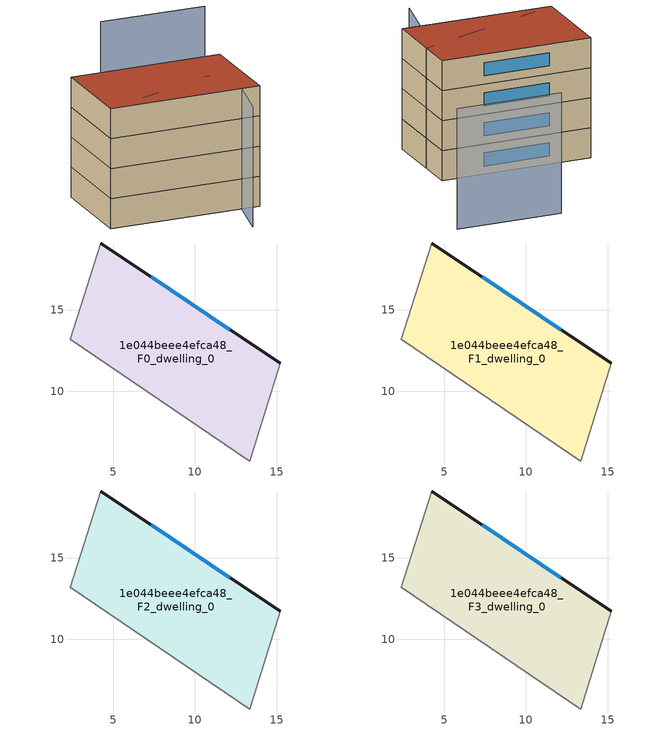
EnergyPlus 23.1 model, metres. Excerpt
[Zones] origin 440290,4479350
1e044beee4efca48_F0_dwelling_0
 floor ground (EU_floor_Construction): 15.22,11.71 13.37,5.75 2.38,13.18 4.25,19.08 z0
 wall outside (EU_wall_Construction): 15.22,11.71 4.25,19.08 z0:3
 wall adiabatic (EU_wall_Construction): 4.25,19.08 2.38,13.18 13.37,5.75 15.22,11.71 z0:3
 window (EU_Window_Construction): 12.14,13.78 7.33,17.01 z0.84:2.16
1e044beee4efca48_F1_dwelling_0
 floor to 1e044beee4efca48_F0_dwelling_0 (EU_floor_Construction): 15.22,11.71 13.37,5.75 2.38,13.18 4.25,19.08 z3
 wall outside (EU_wall_Construction): 15.22,11.71 4.25,19.08 z3:6
 wall adiabatic (EU_wall_Construction): 4.25,19.08 2.38,13.18 13.37,5.75 15.22,11.71 z3:6
 window (EU_Window_Construction): 12.14,13.78 7.33,17.01 z3.84:5.16
1e044beee4efca48_F2_dwelling_0
 floor to 1e044beee4efca48_F1_dwelling_0 (EU_floor_Construction): 15.22,11.71 13.37,5.75 2.38,13.18 4.25,19.08 z6
 wall outside (EU_wall_Construction): 15.22,11.71 4.25,19.08 z6:9
 wall adiabatic (EU_wall_Construction): 4.25,19.08 2.38,13.18 13.37,5.75 15.22,11.71 z6:9
 window (EU_Window_Construction): 12.14,13.78 7.33,17.01 z6.84:8.16
1e044beee4efca48_F3_dwelling_0
 floor to 1e044beee4efca48_F2_dwelling_0 (EU_floor_Construction): 15.22,11.71 13.37,5.75 2.38,13.18 4.25,19.08 z9
 wall outside (EU_wall_Construction): 15.22,11.71 4.25,19.08 z9:12
 wall adiabatic (EU_wall_Construction): 4.25,19.08 2.38,13.18 13.37,5.75 15.22,11.71 z9:12
 window (EU_Window_Construction): 12.14,13.78 7.33,17.01 z9.84:11.16
 roof outside (EU_roof_Construction): 13.37,5.75 15.22,11.71 4.25,19.08 2.38,13.18 z12
shading: 2.38,13.18 14.5,9.36 / 10.35,4.06 15.22,11.71 / 20.5,17.73 12.83,22.91 z0:12
[Building]
EU S2 Campaign: North Axis=0; Terrain=City; Solar Distribution=FullExterior
[Site:Location]
Madrid: Latitude=40.5; Longitude=-3.5; Time Zone=1; Elevation=609
[SizingPeriod:WeatherFileDays]
AnnualSizingPeriod: Begin Month=1; Begin Day of Month=1; End Month=12; End Day of Month=31; Day of Week for Start Day=Monday; Use Weather File Daylight Saving Period=No; Use Weather File Rain and Snow Indicators=No
[MATERIAL]
EU_InternalMass_Material: Roughness=MediumRough; Thickness=0.1; Conductivity=1; Density=1800; Specific Heat=900; Thermal Absorptance=0.9; Solar Absorptance=0.7; Visible Absorptance=0.7
[MATERIAL:NOMASS] Roughness=MediumRough; Thermal Absorptance=0.9; Solar Absorptance=0.7; Visible Absorptance=0.7
Name | Thermal Resistance
EU_wall_NoMass; EU_roof_NoMass | 2.16768
EU_floor_NoMass | 1.14339
[WINDOWMATERIAL:SIMPLEGLAZINGSYSTEM]
EU_Window_SimpleGlazing: UFactor=3.23888; Solar Heat Gain Coefficient=0.85; Visible Transmittance=0.85
[CONSTRUCTION]
EU_wall_Construction: EU_wall_NoMass
EU_roof_Construction: EU_roof_NoMass
EU_floor_Construction: EU_floor_NoMass
EU_Window_Construction: EU_Window_SimpleGlazing
EU_InternalMass_Construction: EU_InternalMass_Material
[ZONE] Type=1; Multiplier=1; Ceiling Height=autocalculate; Volume=236.869; Floor Area=autocalculate; Part of Total Floor Area=Yes
1e044beee4efca48_F0_dwelling_0; 1e044beee4efca48_F1_dwelling_0; 1e044beee4efca48_F2_dwelling_0; 1e044beee4efca48_F3_dwelling_0
[INTERNALMASS] Construction=EU_InternalMass_Construction; Surface Area=78.9564
Name | Zone or ZoneList
1e044beee4efca48_F0_dwelling_0_EU_InternalMass | 1e044beee4efca48_F0_dwelling_0
1e044beee4efca48_F1_dwelling_0_EU_InternalMass | 1e044beee4efca48_F1_dwelling_0
1e044beee4efca48_F2_dwelling_0_EU_InternalMass | 1e044beee4efca48_F2_dwelling_0
1e044beee4efca48_F3_dwelling_0_EU_InternalMass | 1e044beee4efca48_F3_dwelling_0
[OTHEREQUIPMENT] Fuel Type=Electricity; Design Level Calculation Method=Watts/Area; Power per Zone Floor Area=1; Fraction Latent=0; Fraction Radiant=0; Fraction Lost=0; Carbon Dioxide Generation Rate=0; EndUse Subcategory=EU_Step8_InternalGains
Name | Zone or ZoneList or Space or SpaceList | Schedule
EU_Step8_InternalGain_1e044beee4efca48_F0_dwelling_0_f000 | 1e044beee4efca48_F0_dwelling_0 | EU_Step8_GainSchedule_1e044beee4efca48_F0_dwelling_0_f000
EU_Step8_InternalGain_1e044beee4efca48_F1_dwelling_0_f000 | 1e044beee4efca48_F1_dwelling_0 | EU_Step8_GainSchedule_1e044beee4efca48_F1_dwelling_0_f000
EU_Step8_InternalGain_1e044beee4efca48_F2_dwelling_0_f000 | 1e044beee4efca48_F2_dwelling_0 | EU_Step8_GainSchedule_1e044beee4efca48_F2_dwelling_0_f000
EU_Step8_InternalGain_1e044beee4efca48_F3_dwelling_0_f000 | 1e044beee4efca48_F3_dwelling_0 | EU_Step8_GainSchedule_1e044beee4efca48_F3_dwelling_0_f000
[ZONEVENTILATION:DESIGNFLOWRATE] Schedule=EU_AlwaysOn; Design Flow Rate Calculation Method=AirChanges/Hour; Air Changes per Hour=0.480546; Ventilation Type=Natural; Fan Pressure Rise=0; Fan Total Efficiency=1; Constant Term Coefficient=1; Temperature Term Coefficient=0; Velocity Term Coefficient=0; Velocity Squared Term Coefficient=0; Minimum Indoor Temperature=-100; Maximum Indoor Temperature=100; Delta Temperature=-100; Minimum Outdoor Temperature=-100; Maximum Outdoor Temperature=100; Maximum Wind Speed=40
Name | Zone or ZoneList or Space or SpaceList
EU_ConstantAir_1e044beee4efca48_F0_dwelling_0 | 1e044beee4efca48_F0_dwelling_0
EU_ConstantAir_1e044beee4efca48_F1_dwelling_0 | 1e044beee4efca48_F1_dwelling_0
EU_ConstantAir_1e044beee4efca48_F2_dwelling_0 | 1e044beee4efca48_F2_dwelling_0
EU_ConstantAir_1e044beee4efca48_F3_dwelling_0 | 1e044beee4efca48_F3_dwelling_0
[HVACTEMPLATE:THERMOSTAT] Constant Heating Setpoint=20; Constant Cooling Setpoint=50
EU_HeatOnly_1e044beee4efca48_F0_dwelling_0; EU_HeatOnly_1e044beee4efca48_F1_dwelling_0; EU_HeatOnly_1e044beee4efca48_F2_dwelling_0; EU_HeatOnly_1e044beee4efca48_F3_dwelling_0
[HVACTEMPLATE:ZONE:IDEALLOADSAIRSYSTEM] System Availability Schedule=EU_AlwaysOn; Maximum Heating Supply Air Temperature=50; Minimum Cooling Supply Air Temperature=13; Maximum Heating Supply Air Humidity Ratio=0.0156; Minimum Cooling Supply Air Humidity Ratio=0.0077; Heating Limit=NoLimit; Cooling Limit=NoLimit; Heating Availability Schedule=EU_AlwaysOn; Cooling Availability Schedule=EU_CoolingOff; Dehumidification Control Type=ConstantSensibleHeatRatio; Cooling Sensible Heat Ratio=0.7; Dehumidification Setpoint=60; Humidification Control Type=None; Humidification Setpoint=30; Outdoor Air Method=None; Outdoor Air Flow Rate per Person=0.00944; Outdoor Air Flow Rate per Zone Floor Area=0; Outdoor Air Flow Rate per Zone=0; Demand Controlled Ventilation Type=None; Outdoor Air Economizer Type=NoEconomizer; Heat Recovery Type=None; Sensible Heat Recovery Effectiveness=0.7; Latent Heat Recovery Effectiveness=0.65
Name | Template Thermostat
1e044beee4efca48_F0_dwelling_0 | EU_HeatOnly_1e044beee4efca48_F0_dwelling_0
1e044beee4efca48_F1_dwelling_0 | EU_HeatOnly_1e044beee4efca48_F1_dwelling_0
1e044beee4efca48_F2_dwelling_0 | EU_HeatOnly_1e044beee4efca48_F2_dwelling_0
1e044beee4efca48_F3_dwelling_0 | EU_HeatOnly_1e044beee4efca48_F3_dwelling_0
[SIZING:ZONE] Zone Cooling Design Supply Air Temperature Input Method=SupplyAirTemperature; Zone Cooling Design Supply Air Temperature=13; Zone Heating Design Supply Air Temperature Input Method=SupplyAirTemperature; Zone Heating Design Supply Air Temperature=50; Zone Cooling Design Supply Air Humidity Ratio=0.008; Zone Heating Design Supply Air Humidity Ratio=0.008; Cooling Design Air Flow Method=DesignDay; Cooling Design Air Flow Rate=0; Cooling Minimum Air Flow per Zone Floor Area=0.000762; Cooling Minimum Air Flow=0; Cooling Minimum Air Flow Fraction=0.2; Heating Design Air Flow Method=DesignDay; Heating Design Air Flow Rate=0; Heating Maximum Air Flow per Zone Floor Area=0.002032; Heating Maximum Air Flow=0.141576; Heating Maximum Air Flow Fraction=0.3; Account for Dedicated Outdoor Air System=No; Dedicated Outdoor Air System Control Strategy=NeutralSupplyAir; Dedicated Outdoor Air Low Setpoint Temperature for Design=autosize; Dedicated Outdoor Air High Setpoint Temperature for Design=autosize; Zone Load Sizing Method=Sensible Load Only No Latent Load; Zone Latent Cooling Design Supply Air Humidity Ratio Input Method=HumidityRatioDifference; Zone Cooling Design Supply Air Humidity Ratio Difference=0.005; Zone Latent Heating Design Supply Air Humidity Ratio Input Method=HumidityRatioDifference; Zone Humidification Design Supply Air Humidity Ratio Difference=0.005
1e044beee4efca48_F0_dwelling_0; 1e044beee4efca48_F1_dwelling_0; 1e044beee4efca48_F2_dwelling_0; 1e044beee4efca48_F3_dwelling_0
[SCHEDULE:CONSTANT]
Name | Hourly Value
EU_AlwaysOn | 1
EU_CoolingOff | 0
[SCHEDULE:FILE] Column Number=1; Rows to Skip at Top=0; Number of Hours of Data=8760; Column Separator=Comma; Interpolate to Timestep=No; Minutes per Item=60; Adjust Schedule for Daylight Savings=Yes
Name | File
EU_Step8_GainSchedule_1e044beee4efca48_F0_dwelling_0_f000 | ../../schedules/1e044beee4efca48/1e044beee4efca48_F0_dwelling_0_f000_gain.csv
EU_Step8_GainSchedule_1e044beee4efca48_F1_dwelling_0_f000 | ../../schedules/1e044beee4efca48/1e044beee4efca48_F1_dwelling_0_f000_gain.csv
EU_Step8_GainSchedule_1e044beee4efca48_F2_dwelling_0_f000 | ../../schedules/1e044beee4efca48/1e044beee4efca48_F2_dwelling_0_f000_gain.csv
EU_Step8_GainSchedule_1e044beee4efca48_F3_dwelling_0_f000 | ../../schedules/1e044beee4efca48/1e044beee4efca48_F3_dwelling_0_f000_gain.csv
